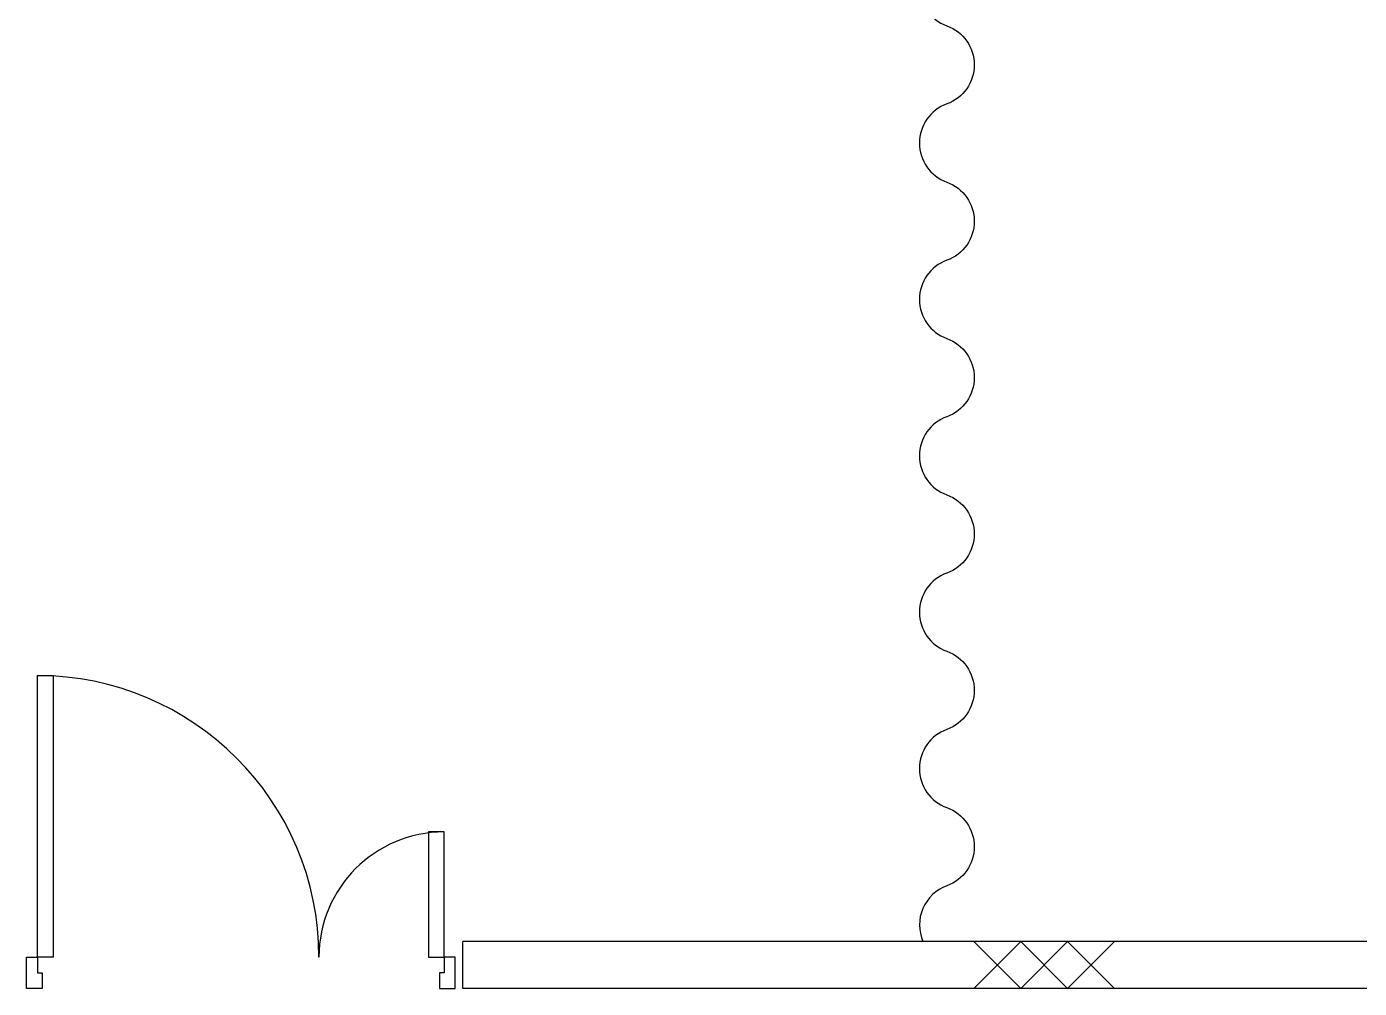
# Model space of a CAD drawing. Header units: millimetres. Extents: x -68474 to 336725, y -113450 to 40976.
# Drawn here: x 222815 to 227077, y -39825 to -36750 of the extents above; entities that cross this region are included whole.
import ezdxf

# ---------------------------------------------------------------- set-up
doc = ezdxf.new("R2010")
doc.units = ezdxf.units.MM
doc.header["$LTSCALE"] = 900
doc.layers.add('EC-7thFloor-s6152$0$EWALL', color=3, linetype='Continuous', lineweight=30)
doc.layers.add('EC-7thFloor-s6152$0$L4', color=4, linetype='Continuous')

msp = doc.modelspace()

# ---------------------------------------------------------------- linework, layer by layer
for p, q in [((225994.39514, -39824.99458), (225844.39514, -39674.99458)), ((225844.39514, -39824.99458), (225994.39514, -39674.99458)), ((225994.39514, -39824.99458), (225844.39514, -39674.99458)), ((225844.39514, -39824.99458), (225994.39514, -39674.99458)), ((225994.39514, -39824.99458), (225844.39514, -39674.99458)), ((225844.39514, -39824.99458), (225994.39514, -39674.99458)), ((225994.39514, -39824.99458), (225844.39514, -39674.99458)), ((225844.39514, -39824.99458), (225994.39514, -39674.99458)), ((225994.39514, -39824.99458), (226144.39514, -39674.99458)), ((226144.39514, -39824.99458), (225994.39514, -39674.99458)), ((225994.39514, -39824.99458), (226144.39514, -39674.99458)), ((226144.39514, -39824.99458), (225994.39514, -39674.99458)), ((226294.39514, -39824.99458), (226144.39514, -39674.99458)), ((226144.39514, -39824.99458), (226294.39514, -39674.99458)), ((226294.39514, -39824.99458), (226144.39514, -39674.99458)), ((226144.39514, -39824.99458), (226294.39514, -39674.99458))]:
    msp.add_line(p, q)
for points in [[(222900.15, -39724.99458), (222850.15, -39724.99458), (222850.15, -38824.99458), (222900.15, -38824.99458)], [(222900.15, -39724.99458), (222850.15, -39724.99458), (222850.15, -38824.99458), (222900.15, -38824.99458)], [(224100.15, -39724.99458), (224150.15, -39724.99458), (224150.15, -39324.99458), (224100.15, -39324.99458)], [(224100.15, -39724.99458), (224150.15, -39724.99458), (224150.15, -39324.99458), (224100.15, -39324.99458)], [(222850.15, -39774.99458), (222865.15, -39774.99458), (222865.15, -39824.99458), (222865.15, -39824.99458), (222865.15, -39824.99458), (222815.15, -39824.99458), (222815.15, -39724.99458), (222815.15, -39724.99458), (222815.15, -39724.99458), (222850.15, -39724.99458)], [(222850.15, -39774.99458), (222865.15, -39774.99458), (222865.15, -39824.99458), (222865.15, -39824.99458), (222865.15, -39824.99458), (222815.15, -39824.99458), (222815.15, -39724.99458), (222815.15, -39724.99458), (222815.15, -39724.99458), (222850.15, -39724.99458)], [(224150.15, -39774.99458), (224135.15, -39774.99458), (224135.15, -39824.99458), (224135.15, -39824.99458), (224135.15, -39824.99458), (224185.15, -39824.99458), (224185.15, -39724.99458), (224185.15, -39724.99458), (224185.15, -39724.99458), (224150.15, -39724.99458)], [(224150.15, -39774.99458), (224135.15, -39774.99458), (224135.15, -39824.99458), (224135.15, -39824.99458), (224135.15, -39824.99458), (224185.15, -39824.99458), (224185.15, -39724.99458), (224185.15, -39724.99458), (224185.15, -39724.99458), (224150.15, -39724.99458)]]:
    msp.add_lwpolyline(points, close=True)
at = {"color": 1}
for centre, radius, start, end in [((222850.15, -39724.99458), 900, 0, 90), ((222850.15, -39724.99458), 900, 0, 90), ((224150.15, -39724.99458), 400, 90, 180), ((224150.15, -39724.99458), 400, 90, 180)]:
    msp.add_arc(centre, radius, start, end, dxfattribs=at)
at = {"layer": 'EC-7thFloor-s6152$0$EWALL'}
for p, q in [((224210.15, -39824.99458), (224210.15, -39674.99458)), ((228675, -39674.99458), (224210.15, -39674.99458)), ((224210.15, -39824.99458), (224210.15, -39674.99458)), ((228675, -39674.99458), (224210.15, -39674.99458)), ((228825, -39824.99458), (224210.15, -39824.99458)), ((228825, -39824.99458), (224210.15, -39824.99458))]:
    msp.add_line(p, q, dxfattribs=at)
at = {"layer": 'EC-7thFloor-s6152$0$L4'}
for points in [[(225758.14914, -36497.17408, 0.7), (225758.14914, -36747.17408, -0.7), (225758.14914, -36997.17408)], [(225758.14914, -36497.17408, 0.7), (225758.14914, -36747.17408, -0.7), (225758.14914, -36997.17408)], [(225758.14914, -36997.17408, 0.7), (225758.14914, -37247.17408, -0.7), (225758.14914, -37497.17408)], [(225758.14914, -36997.17408, 0.7), (225758.14914, -37247.17408, -0.7), (225758.14914, -37497.17408)], [(225758.14914, -37497.17408, 0.7), (225758.14914, -37747.17408, -0.7), (225758.14914, -37997.17408)], [(225758.14914, -37497.17408, 0.7), (225758.14914, -37747.17408, -0.7), (225758.14914, -37997.17408)], [(225758.14914, -37997.17408, 0.7), (225758.14914, -38247.17408, -0.7), (225758.14914, -38497.17408)], [(225758.14914, -37997.17408, 0.7), (225758.14914, -38247.17408, -0.7), (225758.14914, -38497.17408)], [(225758.14914, -38497.17408, 0.7), (225758.14914, -38747.17408, -0.7), (225758.14914, -38997.17408)], [(225758.14914, -38497.17408, 0.7), (225758.14914, -38747.17408, -0.7), (225758.14914, -38997.17408)], [(225758.14914, -38997.17408, 0.7), (225758.14914, -39247.17408, -0.7), (225758.14914, -39497.17408)], [(225758.14914, -38997.17408, 0.7), (225758.14914, -39247.17408, -0.7), (225758.14914, -39497.17408)], [(225758.14914, -39497.17408, 0.4315854974), (225681.5845, -39674.99458, 0.4315854974)], [(225758.14914, -39497.17408, 0.4315854974), (225681.5845, -39674.99458, 0.4315854974)]]:
    msp.add_lwpolyline(points, format="xyb", dxfattribs=at)

doc.saveas('drawing.dxf')
